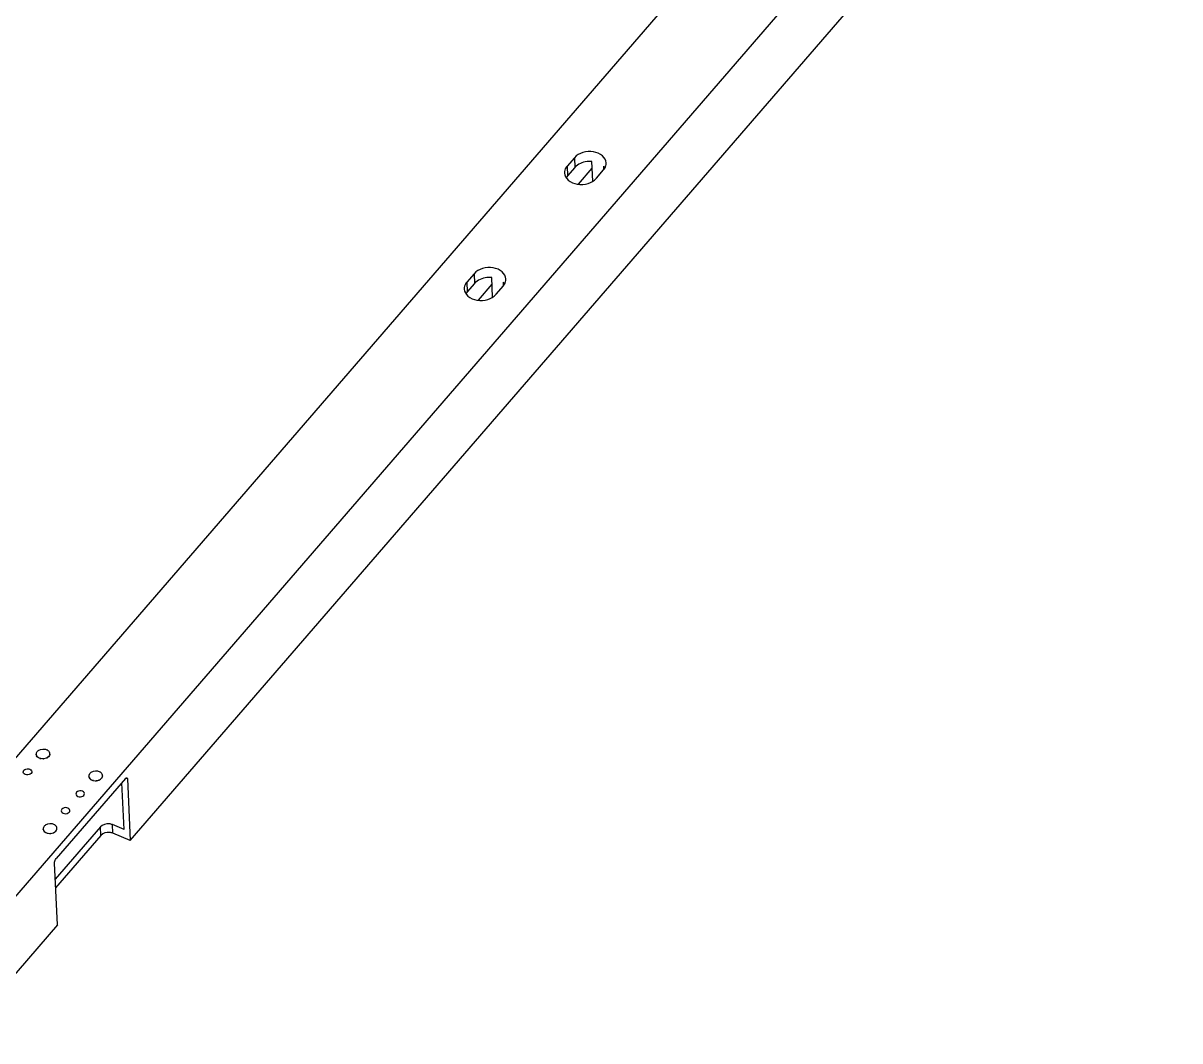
# Model space of a CAD drawing. Header units: millimetres. Extents: x 562 to 17351, y 2396 to 6995.
# Drawn here: x 6485.9 to 6653.7, y 2868.5 to 3016.2 of the extents above; entities that cross this region are included whole.
import ezdxf

# ---------------------------------------------------------------- set-up
doc = ezdxf.new("R2010")
doc.units = ezdxf.units.MM
doc.layers.add('02___PRT_ALL_AXES', color=7, linetype='Continuous')

msp = doc.modelspace()

# ---------------------------------------------------------------- linework, layer by layer
at = {"color": 7, "linetype": 'Continuous'}
for p, q in [((6463.146, 2884.456), (6641.027, 3090.259)), ((6653.747, 3084.949), (6475.865, 2879.146)), ((6501.494, 2897.611), (6627.797, 3043.739)), ((6565.915, 2996.681), (6564.857, 2995.457)), ((6564.857, 2995.457), (6564.924, 2994.042)), ((6565.915, 2996.681), (6565.982, 2995.267)), ((6568.6, 2993.285), (6568.466, 2996.138)), ((6570.184, 2994.963), (6570.162, 2995.43)), ((6565.982, 2995.267), (6564.924, 2994.042)), ((6566.529, 2992.85), (6568.513, 2995.145)), ((6569.096, 2993.687), (6570.155, 2994.911)), ((6551.367, 2979.849), (6550.309, 2978.625)), ((6550.309, 2978.625), (6550.376, 2977.211)), ((6551.367, 2979.849), (6551.434, 2978.435)), ((6554.052, 2976.453), (6553.918, 2979.307)), ((6555.636, 2978.131), (6555.614, 2978.599)), ((6551.434, 2978.435), (6550.376, 2977.211)), ((6551.981, 2976.018), (6553.965, 2978.313)), ((6554.549, 2976.855), (6555.607, 2978.079)), ((6487.811, 2910.109), (6487.836, 2910.115)), ((6487.836, 2910.105), (6487.811, 2910.109)), ((6487.814, 2910.077), (6487.839, 2910.084)), ((6487.84, 2910.075), (6487.814, 2910.077)), ((6487.82, 2910.046), (6487.844, 2910.054)), ((6487.845, 2910.044), (6487.82, 2910.046)), ((6487.827, 2910.015), (6487.85, 2910.023)), ((6487.853, 2910.014), (6487.827, 2910.015)), ((6487.836, 2909.984), (6487.859, 2909.993)), ((6487.862, 2909.984), (6487.836, 2909.984)), ((6487.847, 2909.954), (6487.869, 2909.964)), ((6487.873, 2909.955), (6487.847, 2909.954)), ((6487.86, 2909.924), (6487.882, 2909.934)), ((6487.886, 2909.925), (6487.86, 2909.924)), ((6487.875, 2909.894), (6487.896, 2909.906)), ((6487.901, 2909.897), (6487.875, 2909.894)), ((6487.891, 2909.865), (6487.912, 2909.877)), ((6487.917, 2909.869), (6487.891, 2909.865)), ((6487.91, 2909.837), (6487.929, 2909.849)), ((6487.935, 2909.841), (6487.91, 2909.837)), ((6489.662, 2909.795), (6489.679, 2909.781)), ((6489.703, 2909.808), (6489.678, 2909.813)), ((6489.686, 2909.821), (6489.703, 2909.808)), ((6489.851, 2910.108), (6489.825, 2910.104)), ((6489.827, 2910.114), (6489.851, 2910.108)), ((6489.855, 2910.139), (6489.83, 2910.135)), ((6489.831, 2910.145), (6489.855, 2910.139)), ((6489.833, 2910.206), (6489.858, 2910.202)), ((6489.833, 2910.175), (6489.858, 2910.171)), ((6489.858, 2910.171), (6489.833, 2910.166)), ((6489.858, 2910.202), (6489.834, 2910.197)), ((6488.056, 2909.682), (6488.07, 2909.697)), ((6488.079, 2909.69), (6488.056, 2909.682)), ((6488.085, 2909.659), (6488.099, 2909.675)), ((6488.108, 2909.668), (6488.085, 2909.659)), ((6488.117, 2909.637), (6488.129, 2909.654)), ((6488.139, 2909.647), (6488.117, 2909.637)), ((6488.493, 2909.48), (6488.495, 2909.499)), ((6488.507, 2909.496), (6488.493, 2909.48)), ((6488.535, 2909.471), (6488.536, 2909.49)), ((6488.933, 2909.453), (6488.924, 2909.47)), ((6488.937, 2909.471), (6488.933, 2909.453)), ((6488.977, 2909.457), (6488.967, 2909.474)), ((6488.981, 2909.476), (6488.977, 2909.457)), ((6489.355, 2909.56), (6489.336, 2909.572)), ((6489.348, 2909.577), (6489.355, 2909.56)), ((6489.393, 2909.577), (6489.373, 2909.589)), ((6489.385, 2909.594), (6489.393, 2909.577)), ((6500.791, 2906.604), (6490.739, 2894.975)), ((6495.443, 2906.923), (6495.467, 2906.929)), ((6495.468, 2906.919), (6495.443, 2906.923)), ((6495.446, 2906.891), (6495.47, 2906.898)), ((6495.472, 2906.889), (6495.446, 2906.891)), ((6495.451, 2906.86), (6495.475, 2906.868)), ((6495.477, 2906.858), (6495.451, 2906.86)), ((6495.459, 2906.829), (6495.482, 2906.837)), ((6495.484, 2906.828), (6495.459, 2906.829)), ((6495.468, 2906.798), (6495.491, 2906.807)), ((6495.494, 2906.798), (6495.468, 2906.798)), ((6495.479, 2906.768), (6495.501, 2906.778)), ((6495.505, 2906.769), (6495.479, 2906.768)), ((6495.492, 2906.738), (6495.513, 2906.748)), ((6495.517, 2906.74), (6495.492, 2906.738)), ((6495.506, 2906.708), (6495.527, 2906.72)), ((6495.532, 2906.711), (6495.506, 2906.708)), ((6495.523, 2906.68), (6495.543, 2906.691)), ((6495.549, 2906.683), (6495.523, 2906.68)), ((6495.541, 2906.651), (6495.561, 2906.664)), ((6495.567, 2906.655), (6495.541, 2906.651)), ((6495.687, 2906.496), (6495.702, 2906.512)), ((6495.711, 2906.505), (6495.687, 2906.496)), ((6495.717, 2906.473), (6495.731, 2906.489)), ((6495.74, 2906.482), (6495.717, 2906.473)), ((6495.748, 2906.451), (6495.761, 2906.468)), ((6495.77, 2906.461), (6495.748, 2906.451)), ((6496.986, 2906.374), (6496.968, 2906.386)), ((6496.979, 2906.391), (6496.986, 2906.374)), ((6497.024, 2906.391), (6497.005, 2906.403)), ((6497.016, 2906.409), (6497.024, 2906.391)), ((6497.294, 2906.609), (6497.31, 2906.595)), ((6497.335, 2906.622), (6497.31, 2906.627)), ((6497.317, 2906.635), (6497.335, 2906.622)), ((6497.483, 2906.922), (6497.457, 2906.918)), ((6497.459, 2906.928), (6497.483, 2906.922)), ((6497.487, 2906.953), (6497.462, 2906.949)), ((6497.463, 2906.959), (6497.487, 2906.953)), ((6497.489, 2906.985), (6497.464, 2906.98)), ((6497.465, 2907.02), (6497.49, 2907.016)), ((6497.49, 2907.016), (6497.465, 2907.011)), ((6497.465, 2906.989), (6497.489, 2906.985)), ((6501.072, 2906.557), (6500.815, 2906.664)), ((6501.072, 2906.557), (6501.494, 2897.611)), ((6496.124, 2906.294), (6496.126, 2906.313)), ((6496.139, 2906.31), (6496.124, 2906.294)), ((6496.167, 2906.285), (6496.168, 2906.304)), ((6496.565, 2906.267), (6496.555, 2906.284)), ((6496.569, 2906.285), (6496.565, 2906.267)), ((6496.609, 2906.271), (6496.599, 2906.288)), ((6496.612, 2906.29), (6496.609, 2906.271)), ((6500.588, 2899.203), (6500.267, 2905.998)), ((6500.588, 2899.203), (6498.892, 2899.911)), ((6498.95, 2898.673), (6498.892, 2899.911)), ((6488.83, 2899.272), (6488.855, 2899.278)), ((6488.855, 2899.269), (6488.83, 2899.272)), ((6488.833, 2899.241), (6488.858, 2899.248)), ((6488.859, 2899.238), (6488.833, 2899.241)), ((6488.839, 2899.209), (6488.862, 2899.217)), ((6488.864, 2899.208), (6488.839, 2899.209)), ((6488.846, 2899.178), (6488.869, 2899.187)), ((6488.872, 2899.177), (6488.846, 2899.178)), ((6488.855, 2899.148), (6488.878, 2899.157)), ((6488.881, 2899.148), (6488.855, 2899.148)), ((6488.866, 2899.117), (6488.888, 2899.127)), ((6488.892, 2899.118), (6488.866, 2899.117)), ((6488.879, 2899.087), (6488.901, 2899.098)), ((6488.905, 2899.089), (6488.879, 2899.087)), ((6488.894, 2899.058), (6488.915, 2899.069)), ((6488.919, 2899.06), (6488.894, 2899.058)), ((6488.91, 2899.029), (6488.931, 2899.041)), ((6488.936, 2899.032), (6488.91, 2899.029)), ((6488.929, 2899), (6488.948, 2899.013)), ((6488.954, 2899.004), (6488.929, 2899)), ((6489.074, 2898.845), (6489.089, 2898.861)), ((6489.098, 2898.854), (6489.074, 2898.845)), ((6489.104, 2898.823), (6489.118, 2898.838)), ((6489.127, 2898.832), (6489.104, 2898.823)), ((6489.135, 2898.801), (6489.148, 2898.817)), ((6489.158, 2898.811), (6489.135, 2898.801)), ((6489.512, 2898.644), (6489.514, 2898.662)), ((6489.526, 2898.659), (6489.512, 2898.644)), ((6489.554, 2898.635), (6489.555, 2898.653)), ((6489.952, 2898.616), (6489.943, 2898.633)), ((6489.956, 2898.634), (6489.952, 2898.616)), ((6489.996, 2898.621), (6489.986, 2898.637)), ((6489.999, 2898.639), (6489.996, 2898.621)), ((6490.374, 2898.723), (6490.355, 2898.735)), ((6490.367, 2898.741), (6490.374, 2898.723)), ((6490.412, 2898.741), (6490.392, 2898.752)), ((6490.403, 2898.758), (6490.412, 2898.741)), ((6497.171, 2899.588), (6490.601, 2891.988)), ((6497.229, 2898.35), (6490.66, 2890.75)), ((6490.681, 2898.958), (6490.698, 2898.945)), ((6490.722, 2898.972), (6490.697, 2898.977)), ((6490.704, 2898.985), (6490.722, 2898.972)), ((6490.87, 2899.271), (6490.844, 2899.268)), ((6490.846, 2899.277), (6490.87, 2899.271)), ((6490.874, 2899.302), (6490.849, 2899.299)), ((6490.85, 2899.308), (6490.874, 2899.302)), ((6490.852, 2899.37), (6490.877, 2899.366)), ((6490.877, 2899.366), (6490.852, 2899.36)), ((6490.852, 2899.339), (6490.877, 2899.334)), ((6490.877, 2899.334), (6490.852, 2899.329)), ((6497.229, 2898.35), (6497.171, 2899.588)), ((6501.494, 2897.611), (6498.95, 2898.673)), ((6490.914, 2885.37), (6490.491, 2894.316)), ((6490.914, 2885.37), (6476.366, 2868.539))]:
    msp.add_line(p, q, dxfattribs=at)
for centre, radius, start, end in [((6488.333, 2910.148), 0.499, 182.70362, 183.76088), ((6488.335, 2910.148), 0.5, 184.8492, 187.29639), ((6488.339, 2910.148), 0.504, 188.38093, 190.81467), ((6488.346, 2910.15), 0.511, 191.8912, 194.30267), ((6488.355, 2910.152), 0.521, 195.36738, 197.74841), ((6488.367, 2910.156), 0.534, 198.79784, 201.14111), ((6488.382, 2910.162), 0.549, 202.1722, 204.47138), ((6488.396, 2910.168), 0.565, 205.47862, 206.84243), ((6488.402, 2910.171), 0.572, 206.84156, 207.72775), ((6488.416, 2910.179), 0.588, 208.7186, 210.91499), ((6488.436, 2910.192), 0.612, 211.8776, 214.01752), ((6488.458, 2910.206), 0.638, 214.95446, 217.03592), ((6488.575, 2910.318), 0.8, 229.05897, 230.84816), ((6489.023, 2910.401), 0.881, 309.37205, 311.05061), ((6489.049, 2910.371), 0.842, 311.80653, 313.53657), ((6489.075, 2910.344), 0.804, 314.31592, 316.09986), ((6489.096, 2910.325), 0.776, 316.90799, 317.51696), ((6489.105, 2910.316), 0.763, 317.51532, 318.74638), ((6489.128, 2910.296), 0.733, 319.57273, 321.47043), ((6489.154, 2910.276), 0.7, 322.32554, 324.28222), ((6489.299, 2910.201), 0.535, 343.94598, 346.28531), ((6489.311, 2910.198), 0.522, 347.33311, 349.71085), ((6489.319, 2910.196), 0.515, 350.77638, 351.24701), ((6489.322, 2910.196), 0.512, 351.24568, 353.18409), ((6489.329, 2910.195), 0.505, 354.25872, 356.69071), ((6489.335, 2910.195), 0.499, 1.30915, 2.70358), ((6489.333, 2910.195), 0.5, 357.77466, 0.22096), ((6488.599, 2910.347), 0.838, 231.6298, 233.36487), ((6488.622, 2910.379), 0.877, 234.12298, 235.80633), ((6488.644, 2910.412), 0.917, 236.54202, 238.17627), ((6488.665, 2910.446), 0.957, 238.89076, 240.47866), ((6488.685, 2910.482), 0.998, 241.17321, 242.71763), ((6488.761, 2910.662), 1.193, 251.73773, 253.1084), ((6488.771, 2910.696), 1.228, 253.71038, 255.05484), ((6488.779, 2910.727), 1.261, 255.6458, 256.96677), ((6488.786, 2910.757), 1.292, 257.5479, 258.84803), ((6488.791, 2910.784), 1.319, 259.42051, 260.70241), ((6488.801, 2910.878), 1.414, 273.77358, 274.99767), ((6488.801, 2910.874), 1.41, 275.54156, 276.02977), ((6488.801, 2910.871), 1.407, 276.02968, 276.76898), ((6488.802, 2910.863), 1.398, 277.31431, 278.54755), ((6488.805, 2910.849), 1.385, 279.09621, 280.33757), ((6488.846, 2910.702), 1.232, 290.16876, 291.51087), ((6488.859, 2910.67), 1.197, 292.11175, 293.47981), ((6488.873, 2910.638), 1.163, 294.0937, 295.22513), ((6488.879, 2910.627), 1.149, 295.22676, 295.49214), ((6488.891, 2910.602), 1.122, 296.11598, 297.54432), ((6488.909, 2910.567), 1.082, 298.18534, 299.64813), ((6488.929, 2910.532), 1.042, 300.30508, 301.80523), ((6488.951, 2910.498), 1.002, 302.47941, 304.01984), ((6495.965, 2906.962), 0.499, 182.70362, 183.76088), ((6495.966, 2906.962), 0.5, 184.8492, 187.29639), ((6495.971, 2906.962), 0.504, 188.38093, 190.81467), ((6495.977, 2906.964), 0.511, 191.8912, 194.30267), ((6495.987, 2906.966), 0.521, 195.36738, 197.74841), ((6495.999, 2906.97), 0.534, 198.79784, 201.14111), ((6496.013, 2906.976), 0.549, 202.1722, 204.47138), ((6496.027, 2906.982), 0.565, 205.47861, 206.83612), ((6496.033, 2906.986), 0.572, 206.83527, 207.72776), ((6496.048, 2906.994), 0.588, 208.7186, 210.91499), ((6496.068, 2907.006), 0.612, 211.8776, 214.01752), ((6496.089, 2907.02), 0.638, 214.95446, 217.03592), ((6496.207, 2907.132), 0.8, 229.05897, 230.84816), ((6496.231, 2907.161), 0.838, 231.6298, 233.36487), ((6496.254, 2907.193), 0.877, 234.12298, 235.80633), ((6496.276, 2907.226), 0.917, 236.54202, 238.17627), ((6496.297, 2907.26), 0.957, 238.89076, 240.47866), ((6496.317, 2907.296), 0.998, 241.17321, 242.71763), ((6496.478, 2907.516), 1.232, 290.16876, 291.51087), ((6496.491, 2907.484), 1.197, 292.11175, 293.47981), ((6496.505, 2907.453), 1.163, 294.09372, 295.22009), ((6496.51, 2907.441), 1.15, 295.2217, 295.49213), ((6496.522, 2907.416), 1.122, 296.11598, 297.54432), ((6496.541, 2907.381), 1.082, 298.18534, 299.64813), ((6496.561, 2907.346), 1.042, 300.30508, 301.80523), ((6496.582, 2907.312), 1.002, 302.47941, 304.01984), ((6496.655, 2907.215), 0.881, 309.37205, 311.05061), ((6496.681, 2907.186), 0.842, 311.80653, 313.53657), ((6496.707, 2907.158), 0.804, 314.31592, 316.09986), ((6496.727, 2907.139), 0.776, 316.90799, 317.51696), ((6496.736, 2907.13), 0.763, 317.51532, 318.74638), ((6496.76, 2907.11), 0.733, 319.57273, 321.47043), ((6496.785, 2907.09), 0.7, 322.32554, 324.28222), ((6496.93, 2907.015), 0.535, 343.94598, 346.28531), ((6496.943, 2907.012), 0.522, 347.33311, 349.71085), ((6496.954, 2907.01), 0.512, 351.22848, 353.18406), ((6496.951, 2907.01), 0.515, 350.77638, 351.22984), ((6496.96, 2907.009), 0.505, 354.25872, 356.69071), ((6496.966, 2907.009), 0.499, 1.30915, 2.70358), ((6496.965, 2907.009), 0.5, 357.77466, 0.22096), ((6496.393, 2907.476), 1.193, 251.73773, 253.1084), ((6496.403, 2907.51), 1.228, 253.71038, 255.05484), ((6496.411, 2907.541), 1.261, 255.6458, 256.96677), ((6496.418, 2907.571), 1.292, 257.5479, 258.84803), ((6496.423, 2907.598), 1.319, 259.42051, 260.70241), ((6496.432, 2907.692), 1.414, 273.77358, 274.99767), ((6496.433, 2907.688), 1.41, 275.54156, 276.02699), ((6496.433, 2907.685), 1.407, 276.02689, 276.76898), ((6496.434, 2907.677), 1.398, 277.31431, 278.54755), ((6496.436, 2907.663), 1.385, 279.09621, 280.33757), ((6489.352, 2899.311), 0.499, 182.70362, 183.76088), ((6489.354, 2899.311), 0.5, 184.8492, 187.29639), ((6489.358, 2899.312), 0.504, 188.38093, 190.81467), ((6489.365, 2899.313), 0.511, 191.8912, 194.30267), ((6489.374, 2899.316), 0.521, 195.36738, 197.74841), ((6489.386, 2899.32), 0.534, 198.79784, 201.14111), ((6489.401, 2899.325), 0.549, 202.1722, 204.47138), ((6489.415, 2899.332), 0.565, 205.47861, 206.83612), ((6489.421, 2899.335), 0.572, 206.83527, 207.72776), ((6489.435, 2899.343), 0.588, 208.7186, 210.91499), ((6489.455, 2899.355), 0.612, 211.8776, 214.01752), ((6489.477, 2899.37), 0.638, 214.95446, 217.03592), ((6489.594, 2899.481), 0.8, 229.05897, 230.84816), ((6489.618, 2899.511), 0.838, 231.6298, 233.36487), ((6489.641, 2899.542), 0.877, 234.12298, 235.80633), ((6489.663, 2899.575), 0.917, 236.54202, 238.17627), ((6489.684, 2899.61), 0.957, 238.89076, 240.47866), ((6489.704, 2899.645), 0.998, 241.17321, 242.71763), ((6489.78, 2899.825), 1.193, 251.73773, 253.1084), ((6489.79, 2899.859), 1.228, 253.71038, 255.05484), ((6489.798, 2899.891), 1.261, 255.6458, 256.96677), ((6489.805, 2899.92), 1.292, 257.5479, 258.84803), ((6489.81, 2899.948), 1.319, 259.42051, 260.70241), ((6489.82, 2900.042), 1.414, 273.77358, 274.99767), ((6489.82, 2900.037), 1.41, 275.54156, 276.02699), ((6489.82, 2900.035), 1.407, 276.02689, 276.76898), ((6489.821, 2900.026), 1.398, 277.31431, 278.54755), ((6489.823, 2900.012), 1.385, 279.09621, 280.33757), ((6489.865, 2899.866), 1.232, 290.16876, 291.51087), ((6489.878, 2899.833), 1.197, 292.11175, 293.47981), ((6489.892, 2899.802), 1.163, 294.09372, 295.22009), ((6489.898, 2899.79), 1.15, 295.2217, 295.49213), ((6489.91, 2899.765), 1.122, 296.11598, 297.54432), ((6489.928, 2899.73), 1.082, 298.18534, 299.64813), ((6489.948, 2899.696), 1.042, 300.30508, 301.80523), ((6489.97, 2899.661), 1.002, 302.47941, 304.01984), ((6490.042, 2899.564), 0.881, 309.37205, 311.05061), ((6490.068, 2899.535), 0.842, 311.80653, 313.53657), ((6490.094, 2899.508), 0.804, 314.31592, 316.09986), ((6490.114, 2899.488), 0.776, 316.90799, 317.51696), ((6490.124, 2899.48), 0.763, 317.51532, 318.74638), ((6490.147, 2899.46), 0.733, 319.57273, 321.47043), ((6490.173, 2899.439), 0.7, 322.32554, 324.28222), ((6490.318, 2899.364), 0.535, 343.94598, 346.28531), ((6490.33, 2899.361), 0.522, 347.33311, 349.71085), ((6490.341, 2899.359), 0.512, 351.22848, 353.18406), ((6490.338, 2899.36), 0.515, 350.77638, 351.22984), ((6490.347, 2899.358), 0.505, 354.25872, 356.69071), ((6490.354, 2899.358), 0.499, 1.30915, 2.70358), ((6490.352, 2899.358), 0.5, 357.77466, 0.22096)]:
    msp.add_arc(centre, radius, start, end, dxfattribs=at)
for points, knots in [([(6570.532, 2995.914), (6570.514, 2996.3), (6570.007, 2997.132), (6568.647, 2997.627), (6567.147, 2997.547), (6566.222, 2997.037), (6565.915, 2996.681)], [0, 0, 0, 0, 0.2083059, 0.4651941, 0.7465445, 1, 1, 1, 1]), ([(6564.857, 2995.457), (6564.793, 2995.384), (6564.578, 2995.093), (6564.467, 2994.719), (6564.479, 2994.454)], [0, 0, 0, 0, 0.2673484, 1, 1, 1, 1]), ([(6568.466, 2996.138), (6568.226, 2996.157), (6567.336, 2996.14), (6566.409, 2995.761), (6565.982, 2995.267)], [0, 0, 0, 0, 0.2692552, 1, 1, 1, 1]), ([(6570.155, 2994.911), (6570.218, 2994.984), (6570.434, 2995.275), (6570.544, 2995.649), (6570.532, 2995.914)], [0, 0, 0, 0, 0.2673484, 1, 1, 1, 1]), ([(6564.479, 2994.454), (6564.498, 2994.068), (6565.004, 2993.235), (6566.365, 2992.74), (6567.864, 2992.821), (6568.789, 2993.331), (6569.096, 2993.687)], [0, 0, 0, 0, 0.2083059, 0.4651941, 0.7465445, 1, 1, 1, 1]), ([(6555.984, 2979.082), (6555.966, 2979.469), (6555.459, 2980.301), (6554.099, 2980.796), (6552.599, 2980.715), (6551.675, 2980.205), (6551.367, 2979.849)], [0, 0, 0, 0, 0.2083059, 0.4651941, 0.7465445, 1, 1, 1, 1]), ([(6550.309, 2978.625), (6550.246, 2978.552), (6550.03, 2978.262), (6549.919, 2977.887), (6549.931, 2977.622)], [0, 0, 0, 0, 0.2673484, 1, 1, 1, 1]), ([(6553.918, 2979.307), (6553.678, 2979.326), (6552.788, 2979.308), (6551.861, 2978.929), (6551.434, 2978.435)], [0, 0, 0, 0, 0.2692552, 1, 1, 1, 1]), ([(6555.607, 2978.079), (6555.67, 2978.153), (6555.886, 2978.443), (6555.996, 2978.817), (6555.984, 2979.082)], [0, 0, 0, 0, 0.2673484, 1, 1, 1, 1]), ([(6549.931, 2977.622), (6549.95, 2977.236), (6550.456, 2976.404), (6551.817, 2975.909), (6553.316, 2975.989), (6554.241, 2976.499), (6554.549, 2976.855)], [0, 0, 0, 0, 0.2083059, 0.4651941, 0.7465445, 1, 1, 1, 1]), ([(6500.791, 2906.604), (6500.808, 2906.625), (6500.861, 2906.68), (6500.951, 2906.733), (6501, 2906.712)], [0, 0, 0, 0, 0.3379084, 1, 1, 1, 1]), ([(6501, 2906.712), (6501.036, 2906.697), (6501.065, 2906.632), (6501.071, 2906.575), (6501.072, 2906.557)], [0, 0, 0, 0, 0.6777939, 1, 1, 1, 1]), ([(6498.892, 2899.911), (6498.748, 2899.971), (6498.163, 2900.111), (6497.462, 2899.925), (6497.171, 2899.588)], [0, 0, 0, 0, 0.2597387, 1, 1, 1, 1]), ([(6498.95, 2898.673), (6498.806, 2898.733), (6498.221, 2898.874), (6497.521, 2898.688), (6497.229, 2898.35)], [0, 0, 0, 0, 0.2597387, 1, 1, 1, 1]), ([(6490.491, 2894.316), (6490.489, 2894.369), (6490.517, 2894.605), (6490.619, 2894.836), (6490.739, 2894.975)], [0, 0, 0, 0, 0.2233808, 1, 1, 1, 1])]:
    msp.add_open_spline(points, degree=3, knots=knots, dxfattribs=at)
for points in [[(6570.344, 2995.214), (6570.289, 2995.291), (6570.228, 2995.363), (6570.162, 2995.43)], [(6564.924, 2994.042), (6564.844, 2993.951), (6564.773, 2993.85), (6564.715, 2993.743)], [(6555.796, 2978.383), (6555.741, 2978.459), (6555.68, 2978.532), (6555.614, 2978.599)], [(6550.376, 2977.211), (6550.296, 2977.119), (6550.225, 2977.019), (6550.167, 2976.912)]]:
    msp.add_open_spline(points, degree=3, dxfattribs=at)
at = {"layer": '02___PRT_ALL_AXES', "color": 7, "linetype": 'Continuous'}
msp.add_line((6489.539, 2910.689), (6489.628, 2910.619), dxfattribs=at)
for centre, radius, start, end in [((6488.335, 2910.148), 0.5, 171.15205, 177.58743), ((6488.333, 2910.148), 0.498, 177.59256, 182.73221), ((6488.337, 2910.148), 0.503, 182.74417, 191.24952), ((6488.349, 2910.145), 0.515, 166.76129, 171.1431), ((6488.352, 2910.151), 0.518, 191.25276, 198.4522), ((6488.376, 2910.139), 0.542, 161.35381, 166.75054), ((6488.376, 2910.159), 0.543, 198.47129, 206.91711), ((6488.402, 2910.13), 0.57, 158.06664, 161.37), ((6488.695, 2909.877), 0.962, 125.12994, 127.52748), ((6489.029, 2909.938), 0.908, 55.83765, 59.12823), ((6489.12, 2910.056), 0.759, 45.06242, 47.92357), ((6489.15, 2910.086), 0.717, 40.80384, 45.07563), ((6489.29, 2910.182), 0.545, 21.49673, 24.96055), ((6489.302, 2910.187), 0.532, 17.9648, 21.49619), ((6489.317, 2910.192), 0.516, 10.61298, 17.98091), ((6489.32, 2910.197), 0.514, 347.06197, 351.14525), ((6489.331, 2910.194), 0.502, 2.74188, 10.60648), ((6489.334, 2910.195), 0.5, 351.14987, 358.8357), ((6489.335, 2910.195), 0.498, 358.84196, 2.73198), ((6488.78, 2910.733), 1.267, 256.96049, 258.8102), ((6488.886, 2910.61), 1.131, 294.19616, 296.19756), ((6495.964, 2906.962), 0.498, 177.59256, 182.73221), ((6495.966, 2906.962), 0.5, 171.15205, 177.58743), ((6495.969, 2906.962), 0.503, 182.74417, 191.24952), ((6495.981, 2906.959), 0.515, 166.76129, 171.1431), ((6495.984, 2906.965), 0.518, 191.25276, 198.4522), ((6496.018, 2906.95), 0.553, 158.01206, 166.69969), ((6496.008, 2906.973), 0.543, 198.47129, 206.91711), ((6496.327, 2906.691), 0.962, 125.12994, 127.52748), ((6496.517, 2907.424), 1.131, 294.19616, 296.19756), ((6496.646, 2906.728), 0.936, 57.72933, 59.98485), ((6496.751, 2906.87), 0.759, 45.06242, 47.92357), ((6496.781, 2906.9), 0.717, 40.80384, 45.07563), ((6496.922, 2906.996), 0.545, 21.49673, 24.96055), ((6496.934, 2907.001), 0.532, 17.9648, 21.49619), ((6496.949, 2907.006), 0.516, 10.61298, 17.98091), ((6496.951, 2907.011), 0.514, 347.06197, 351.14525), ((6496.963, 2907.008), 0.502, 2.74188, 10.60648), ((6496.965, 2907.009), 0.5, 351.14987, 358.8357), ((6496.967, 2907.009), 0.498, 358.84196, 2.73198), ((6496.412, 2907.547), 1.267, 256.96049, 258.8102), ((6489.714, 2899.04), 0.962, 125.12994, 127.52748), ((6490.033, 2899.078), 0.936, 57.72933, 59.98485), ((6490.139, 2899.219), 0.759, 45.06242, 47.92357), ((6490.168, 2899.249), 0.717, 40.80384, 45.07563), ((6489.352, 2899.311), 0.498, 177.59256, 182.73221), ((6489.354, 2899.311), 0.5, 171.15205, 177.58743), ((6489.356, 2899.312), 0.503, 182.74417, 191.24952), ((6489.368, 2899.309), 0.515, 166.76129, 171.1431), ((6489.371, 2899.314), 0.518, 191.25276, 198.4522), ((6489.406, 2899.299), 0.553, 158.01206, 166.69969), ((6489.395, 2899.323), 0.543, 198.47129, 206.91711), ((6489.799, 2899.896), 1.267, 256.96049, 258.8102), ((6489.905, 2899.773), 1.131, 294.19616, 296.19756), ((6490.309, 2899.346), 0.545, 21.49673, 24.96055), ((6490.321, 2899.35), 0.532, 17.9648, 21.49619), ((6490.336, 2899.355), 0.516, 10.61298, 17.98091), ((6490.339, 2899.36), 0.514, 347.06197, 351.14525), ((6490.35, 2899.358), 0.502, 2.74188, 10.60648), ((6490.353, 2899.358), 0.5, 351.14987, 358.8357), ((6490.354, 2899.358), 0.498, 358.84196, 2.73198)]:
    msp.add_arc(centre, radius, start, end, dxfattribs=at)
for points in [[(6487.874, 2910.343), (6487.9, 2910.409), (6487.939, 2910.471), (6487.986, 2910.525)], [(6488.13, 2909.653), (6488.032, 2909.719), (6487.945, 2909.809), (6487.892, 2909.913)], [(6487.986, 2910.525), (6488.023, 2910.568), (6488.065, 2910.606), (6488.109, 2910.64)], [(6488.141, 2910.664), (6488.511, 2910.924), (6489.107, 2910.949), (6489.495, 2910.717)], [(6489.682, 2909.817), (6489.601, 2909.724), (6489.496, 2909.649), (6489.385, 2909.595)], [(6489.821, 2910.082), (6489.798, 2909.985), (6489.747, 2909.893), (6489.682, 2909.817)], [(6489.692, 2910.554), (6489.729, 2910.511), (6489.761, 2910.463), (6489.785, 2910.412)], [(6488.495, 2909.499), (6488.366, 2909.528), (6488.239, 2909.579), (6488.13, 2909.653)], [(6489.349, 2909.578), (6489.1, 2909.466), (6488.803, 2909.437), (6488.535, 2909.49)], [(6485.961, 2907.541), (6485.957, 2907.63), (6485.997, 2907.724), (6486.056, 2907.791)], [(6487.21, 2907.6), (6487.214, 2907.51), (6487.174, 2907.416), (6487.116, 2907.349)], [(6495.618, 2907.339), (6495.571, 2907.285), (6495.532, 2907.223), (6495.505, 2907.157)], [(6495.523, 2906.727), (6495.576, 2906.623), (6495.664, 2906.533), (6495.761, 2906.467)], [(6495.741, 2907.454), (6495.696, 2907.42), (6495.654, 2907.382), (6495.618, 2907.339)], [(6495.761, 2906.467), (6495.871, 2906.393), (6495.997, 2906.342), (6496.126, 2906.313)], [(6497.114, 2907.539), (6496.726, 2907.762), (6496.139, 2907.736), (6495.773, 2907.478)], [(6496.166, 2906.304), (6496.434, 2906.251), (6496.732, 2906.28), (6496.981, 2906.392)], [(6497.017, 2906.409), (6497.128, 2906.463), (6497.233, 2906.538), (6497.314, 2906.631)], [(6497.26, 2907.433), (6497.224, 2907.465), (6497.186, 2907.494), (6497.145, 2907.519)], [(6497.314, 2906.631), (6497.379, 2906.707), (6497.43, 2906.799), (6497.452, 2906.896)], [(6497.416, 2907.226), (6497.392, 2907.277), (6497.36, 2907.325), (6497.324, 2907.368)], [(6493.687, 2904.605), (6493.629, 2904.538), (6493.589, 2904.444), (6493.593, 2904.355)], [(6494.747, 2904.163), (6494.806, 2904.23), (6494.846, 2904.324), (6494.842, 2904.414)], [(6491.571, 2902.157), (6491.513, 2902.09), (6491.473, 2901.996), (6491.477, 2901.906)], [(6492.631, 2901.715), (6492.69, 2901.782), (6492.73, 2901.876), (6492.726, 2901.965)], [(6489.005, 2899.689), (6488.958, 2899.635), (6488.919, 2899.573), (6488.892, 2899.507)], [(6489.128, 2899.804), (6489.083, 2899.769), (6489.042, 2899.731), (6489.005, 2899.689)], [(6490.501, 2899.888), (6490.114, 2900.112), (6489.526, 2900.085), (6489.16, 2899.827)], [(6490.647, 2899.782), (6490.612, 2899.814), (6490.573, 2899.843), (6490.533, 2899.869)], [(6490.803, 2899.576), (6490.78, 2899.627), (6490.748, 2899.675), (6490.711, 2899.717)], [(6488.911, 2899.077), (6488.964, 2898.972), (6489.051, 2898.883), (6489.149, 2898.817)], [(6489.149, 2898.817), (6489.258, 2898.742), (6489.385, 2898.692), (6489.514, 2898.662)], [(6489.554, 2898.653), (6489.821, 2898.6), (6490.119, 2898.629), (6490.368, 2898.741)], [(6490.404, 2898.758), (6490.515, 2898.813), (6490.62, 2898.887), (6490.701, 2898.981)], [(6490.701, 2898.981), (6490.766, 2899.056), (6490.817, 2899.148), (6490.84, 2899.245)]]:
    msp.add_open_spline(points, degree=3, dxfattribs=at)
for points, knots in [([(6487.116, 2907.349), (6487.039, 2907.26), (6486.808, 2907.132), (6486.433, 2907.112), (6486.093, 2907.236), (6485.966, 2907.444), (6485.961, 2907.541)], [0, 0, 0, 0, 0.2535106, 0.5348291, 0.7917086, 1, 1, 1, 1]), ([(6486.056, 2907.791), (6486.133, 2907.88), (6486.364, 2908.008), (6486.739, 2908.028), (6487.079, 2907.904), (6487.205, 2907.696), (6487.21, 2907.6)], [0, 0, 0, 0, 0.2535106, 0.5348291, 0.7917086, 1, 1, 1, 1]), ([(6494.842, 2904.414), (6494.837, 2904.51), (6494.71, 2904.718), (6494.37, 2904.842), (6493.995, 2904.822), (6493.764, 2904.694), (6493.687, 2904.605)], [0, 0, 0, 0, 0.2082914, 0.4651709, 0.7464894, 1, 1, 1, 1]), ([(6493.593, 2904.355), (6493.598, 2904.258), (6493.724, 2904.05), (6494.064, 2903.926), (6494.439, 2903.946), (6494.67, 2904.074), (6494.747, 2904.163)], [0, 0, 0, 0, 0.2082914, 0.4651709, 0.7464894, 1, 1, 1, 1]), ([(6491.477, 2901.906), (6491.482, 2901.81), (6491.608, 2901.602), (6491.948, 2901.478), (6492.323, 2901.498), (6492.554, 2901.626), (6492.631, 2901.715)], [0, 0, 0, 0, 0.2082914, 0.4651709, 0.7464894, 1, 1, 1, 1]), ([(6492.726, 2901.965), (6492.721, 2902.062), (6492.594, 2902.27), (6492.254, 2902.394), (6491.879, 2902.374), (6491.648, 2902.246), (6491.571, 2902.157)], [0, 0, 0, 0, 0.2082914, 0.4651709, 0.7464894, 1, 1, 1, 1])]:
    msp.add_open_spline(points, degree=3, knots=knots, dxfattribs=at)

doc.saveas('drawing.dxf')
